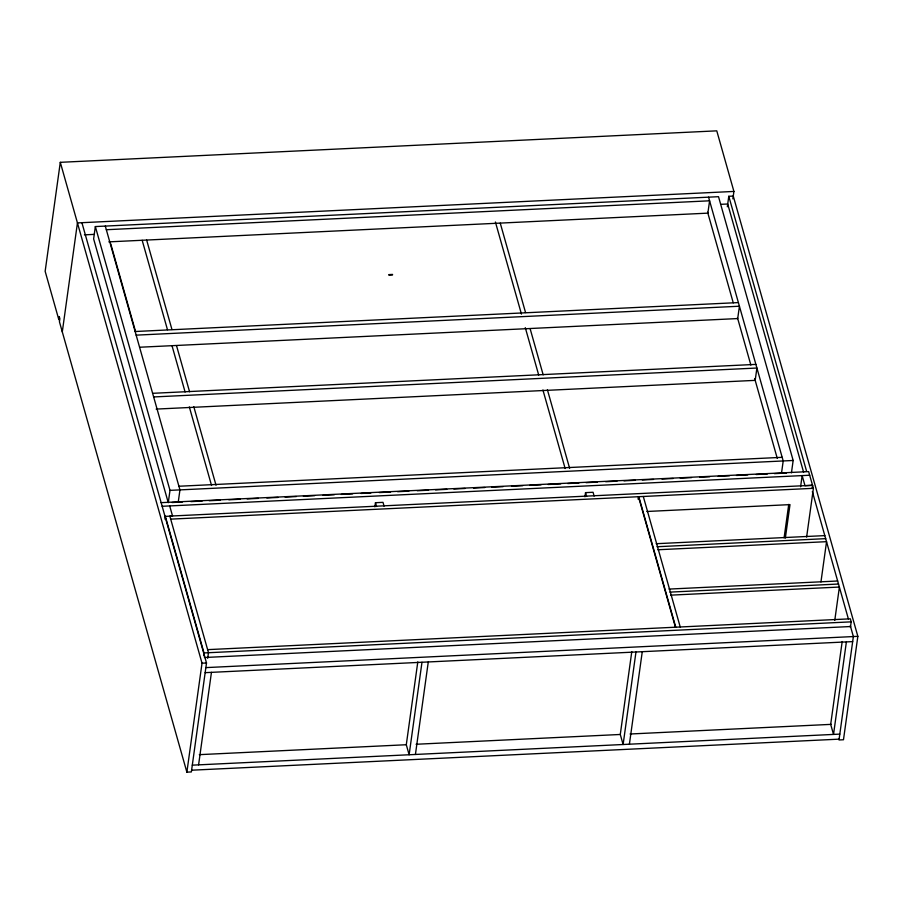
<?xml version="1.0" encoding="UTF-8"?>
<svg xmlns="http://www.w3.org/2000/svg" width="903" height="903" viewBox="0 0 903 903"><rect width="100%" height="100%" fill="white"/><g stroke="black" fill="none" stroke-linecap="round" stroke-linejoin="round"><path stroke-width="1.35" d="M732.875 198.874L733.913 191.436L716.768 130.845L60.298 162.326L45.15 271.295L58.864 319.775L59.293 316.682L59.869 318.703L59.44 321.784L186.876 772.155L191.357 771.941L206.505 662.983L81.913 222.702M62.296 331.886L77.444 222.906L733.913 191.436M95.346 226.563L93.63 238.911L168.274 502.7L169.99 490.363L95.346 226.563L718.517 196.685L793.161 460.474L791.446 472.822M164.967 519.157L165.351 516.369L203.999 652.937L203.615 655.725M178.23 502.226L179.945 489.877L105.301 226.089M186.876 772.155L202.024 663.197L60.298 162.326M207.701 658.287L208.48 652.666L169.832 516.098L812.542 485.283L812.158 488.071M198.592 764.852L211.449 672.351M374.892 506.843L375.467 502.711L382.996 502.35L384.068 506.131M417.807 661.888L406.294 744.738L409.127 754.761L421.983 662.26M415.425 754.456L428.282 661.955M584.952 496.774L585.528 492.632L593.057 492.27L594.129 496.063M638.184 499.009L638.5 496.706L675.433 627.213M638.444 499.528L638.827 496.74L675.76 627.246M635.972 652L623.115 744.501L620.282 734.478L631.795 651.627M629.402 744.196L642.27 651.695M727.333 206.776L728.789 196.29L733.27 196.075L857.85 636.344L843.481 739.749L839 739.963L853.369 636.559L850.31 625.723M781.49 473.296L783.206 460.959L708.562 197.17M784.097 537.849L788.748 504.371M785.339 538.098L790.001 504.619L646.83 511.482M800.6 486.762L802.146 475.599L805.002 485.701L812.531 485.34M806.627 537.082L813.4 488.32L808.648 471.603L161.129 502.655M820.951 581.961L826.55 541.676L657.881 549.758M834.767 620.395L839.395 587.052L670.715 595.145M842.194 641.548L830.681 724.387L833.525 734.41L846.382 641.909M850.412 627.427L851.19 621.851L850.333 618.826L207.622 649.641M106.328 229.723L709.589 200.805L707.873 213.142L108.834 241.869M84.419 234.848L94.273 234.374M720.684 204.338L727.716 203.999L803.602 472.19M388.922 274.602L392.579 274.422M388.843 275.155L392.512 274.975M135.134 331.514L738.394 302.584M136.161 335.148L739.422 306.23L737.706 318.567L140.078 347.215M152.63 393.313L755.879 364.394M153.657 396.948L756.906 368.029L755.19 380.366L156.151 409.093M178.918 486.243L782.179 457.324M169.99 490.363L793.161 460.474M172.01 502.519L182.451 502.023M190.894 501.616L202.137 501.075M209.169 500.736L220.422 500.194M228.854 499.799L240.108 499.257M247.14 498.919L258.382 498.377M266.825 497.971L278.079 497.44M285.1 497.101L296.353 496.56M303.385 496.221L314.639 495.679M323.071 495.273L334.324 494.742M341.357 494.404L352.599 493.862M361.042 493.456L370.885 492.982M379.316 492.575L390.57 492.045M397.602 491.706L408.845 491.164M417.288 490.758L428.53 490.216M435.562 489.889L446.816 489.347M453.848 489.008L465.101 488.467M473.533 488.06L484.787 487.53M491.819 487.191L503.061 486.649M511.504 486.243L522.747 485.701M529.779 485.362L541.032 484.832M548.065 484.493L560.718 483.884M567.75 483.545L578.992 483.003M586.024 482.665L597.278 482.134M605.71 481.728L616.963 481.186M623.996 480.847L635.249 480.306M642.27 479.978L653.524 479.437M661.967 479.03L673.209 478.488M680.241 478.15L691.495 477.608M699.927 477.213L709.769 476.739M718.212 476.332L729.455 475.791M736.487 475.452L747.74 474.922M756.172 474.515L767.426 473.973M774.458 473.635L786.468 473.059M162.156 506.29L809.675 475.238M165.023 516.392L172.552 516.031L169.696 505.928M170.69 519.135L813.4 488.32M656.165 543.708L824.845 535.614M657.023 546.733L825.703 538.651M668.999 589.083L837.679 581.001M669.857 592.12L838.537 584.027M851.19 621.851L203.999 652.937M204.428 657.508L850.536 626.535M202.024 663.197L206.505 662.983M205.861 667.61L857.85 636.344M205.15 672.656L852.669 641.604M199.315 754.66L406.237 744.738M416.091 744.264L620.203 734.478M630.057 734.004L831.347 724.353M192.294 765.157L839.813 734.116M191.594 770.203L839.113 739.151M728.789 196.29L806.605 471.287M812.361 491.616L848.391 618.95M707.602 212.216L733.259 302.844M737.469 317.732L750.867 365.072M754.694 378.605L777.28 458.419M643.308 496.526L680.241 627.032M585.528 492.632L586.6 496.424M500.251 223.143L525.546 312.54M530.151 328.794L543.177 374.847M547.399 389.746L569.624 468.307M495.397 222.003L521.46 314.109M525.286 327.654L538.707 375.061M542.917 389.961L565.154 468.522M375.467 502.711L376.54 506.493M146.658 240.096L171.954 329.493M176.548 345.747L189.585 391.8M193.795 406.7L216.031 485.261M142.177 240.311L167.473 329.708M172.078 345.962L185.104 392.015M189.325 406.914L211.55 485.475M110.73 243.821L135.664 331.932"/></g></svg>
